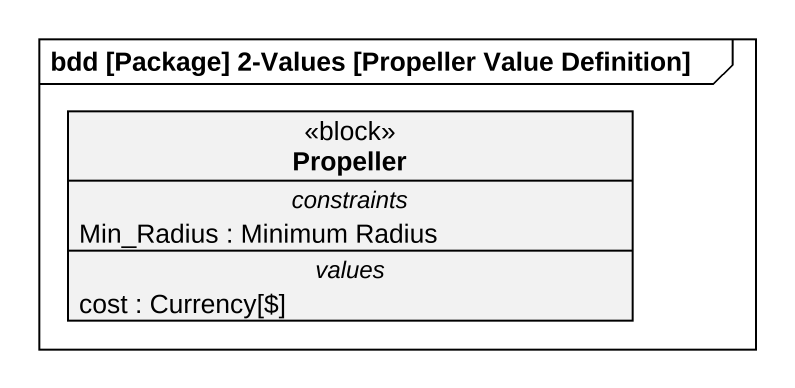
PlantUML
@startuml
mainframe bdd [Package] 2-Values [Propeller Value Definition]
hide circle
hide empty members
class Propeller <<block>> {
  -- constraints --
  Min_Radius : Minimum Radius
  -- values --
  cost : Currency[$]
}
@enduml
